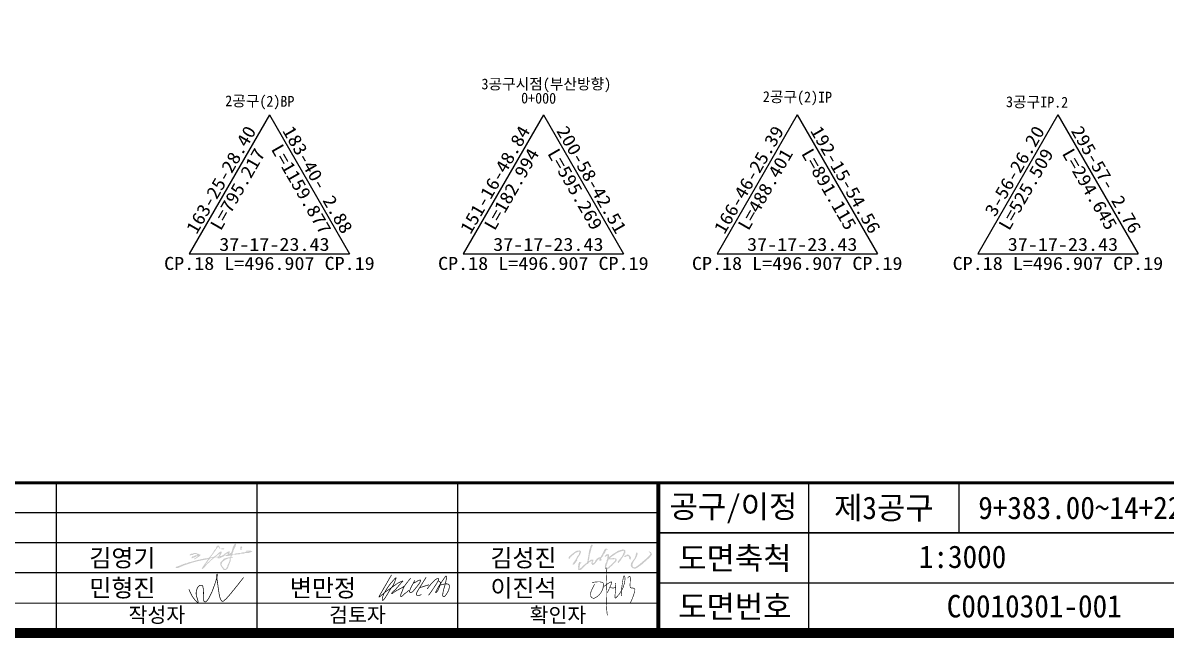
# Model space of a CAD drawing. Header units: feet. Extents: x 224529 to 228734, y 195072 to 198042.
# Drawn here: x 226851 to 227991, y 195167 to 195780 of the extents above; entities that cross this region are included whole.
import ezdxf
from ezdxf.enums import TextEntityAlignment as Align

# ---------------------------------------------------------------- set-up
doc = ezdxf.new("R2010")
doc.units = ezdxf.units.FT
doc.header["$LTSCALE"] = 10
doc.header["$MEASUREMENT"] = 0
for name, color, linetype in [('CA-TABL-LIN2', 1, 'CONTINUOUS'), ('CA-TABL-TEX2', 3, 'CONTINUOUS'), ('CX-BORD', 3, 'CONTINUOUS'), ('CX-BORD-LIN1', 4, 'CONTINUOUS'), ('CX-BORD-LIN2', 3, 'CONTINUOUS'), ('CX-BORD-TEX2', 7, 'CONTINUOUS'), ('CX-BORD-TEX3', 6, 'CONTINUOUS')]:
    doc.layers.add(name, color=color, linetype=linetype)
doc.styles.add('GHS', font='DotumChe.ttf')
doc.styles.add('RP2', font='DotumChe.ttf')
doc.styles.add('TB_TEXT', font='DotumChe.ttf')
doc.styles.add('TB_WBTXT', font='H2GTRE.TTF')
doc.styles.add('TB_WMTXT', font='DotumChe.ttf')

# ---------------------------------------------------------------- blocks, each defined once
blk = doc.blocks.new('CXBLKA1-KHCA')
at = {"layer": 'CX-BORD-TEX3'}
h = blk.add_hatch(color=256, dxfattribs=at)
h.paths.add_polyline_path([(482.7, 17.26), (482.68, 17.24), (482.66, 17.12), (482.62, 17.04), (482.65, 16.95), (482.61, 16.8), (482.65, 16.75), (482.64, 16.67), (482.76, 16.59), (482.85, 16.58), (482.9, 16.67), (482.85, 16.83), (482.93, 16.93), (482.97, 17.1), (483.04, 17.18), (482.92, 17.29)], flags=17)
h.paths.add_polyline_path([(478.82, 16.88), (478.8, 16.87), (478.77, 16.82), (478.84, 16.75), (479.07, 16.73), (479.4, 16.75), (479.45, 16.83), (479.38, 16.89)], flags=17)
h.paths.add_polyline_path([(480.27, 14.9), (480.2, 14.89), (479.54, 14.59), (479.04, 14.14), (478.85, 13.73), (479.11, 13.24), (479.43, 12.86), (479.56, 12.79), (479.71, 12.81), (480.07, 13.28), (480.07, 13.47), (480.4, 14.15), (480.57, 14.79), (480.53, 14.9)], flags=16)
h.paths.add_polyline_path([(480.12, 15.94), (480.1, 15.93), (480, 15.86), (479.88, 15.83), (479.77, 15.7), (479.64, 15.64), (479.45, 15.57), (479.44, 15.51), (479.54, 15.46), (479.74, 15.47), (479.8, 15.56), (479.93, 15.62), (480.02, 15.61), (480.04, 15.58), (480.08, 15.63), (480.11, 15.69), (480.09, 15.75), (480.09, 15.84), (480.18, 15.85), (480.17, 15.93)], flags=16)
h.paths.add_polyline_path([(478.56, 15.25), (478.53, 15.23), (478.45, 15.21), (478.43, 15.16), (478.49, 15.12), (478.59, 15.14), (478.59, 15.22)], flags=16)
h.paths.add_polyline_path([(478.55, 15.77), (478.54, 15.88), (477.8, 15.34), (477.67, 15.25), (478.13, 15.23), (478.24, 15.23), (478.4, 15.56)], flags=16)
h.paths.add_polyline_path([(476.92, 14.99), (476.71, 14.96), (476.23, 14.47), (476.06, 14.18), (475.88, 13.98), (475.64, 13.71), (475.86, 13.84), (476.18, 14.11), (476.61, 14.51), (476.9, 14.79), (477.1, 14.96)], flags=16)
h.paths.add_polyline_path([(469.74, 13.13), (469.77, 13.16), (469.84, 13.25), (470.07, 13.29), (470.19, 13.33), (470.24, 13.38), (470.47, 13.37), (470.53, 13.49), (470.79, 13.54), (470.9, 13.64), (471.1, 13.66), (471.26, 13.78), (471.43, 13.78), (471.51, 13.87), (471.98, 13.95), (472.32, 14.12), (472.87, 14.24), (473.35, 14.37), (473.97, 14.55), (474.69, 14.71), (475.44, 14.87), (476.15, 14.97), (476.32, 14.99), (476.65, 15.37), (476.93, 15.69), (477.23, 16.15), (477.41, 16.51), (477.75, 16.84), (477.92, 17.31), (478.08, 17.45), (478.41, 17.43), (478.48, 17.23), (478.54, 17.04), (478.62, 16.98), (478.68, 16.9), (478.58, 16.85), (478.4, 16.96), (478.32, 17.11), (478.25, 17.22), (478.15, 17.22), (478.15, 17.08), (478, 16.96), (477.92, 16.8), (477.78, 16.64), (477.69, 16.46), (477.56, 16.3), (477.45, 16.14), (477.34, 16.03), (477.25, 15.83), (477.13, 15.69), (476.72, 15.19), (476.59, 15.1), (477.05, 15.13), (477.31, 15.19), (477.68, 15.45), (478.03, 15.73), (478.33, 16.03), (478.58, 16.2), (478.7, 16.29), (478.89, 16.23), (478.91, 15.98), (478.76, 15.75), (478.62, 15.44), (478.52, 15.43), (478.57, 15.37), (478.84, 15.38), (479.33, 15.65), (479.53, 15.87), (479.82, 16.02), (479.99, 16.16), (480.22, 16.27), (480.44, 16.3), (480.56, 16.22), (480.48, 16.08), (480.44, 15.96), (480.45, 15.78), (480.59, 15.9), (480.8, 16.02), (480.92, 16.23), (480.99, 16.58), (481.13, 17.04), (481.22, 17.3), (481.32, 17.49), (481.42, 17.63), (481.51, 17.8), (481.76, 17.83), (481.81, 17.66), (481.74, 17.55), (481.68, 17.32), (481.64, 17.2), (481.53, 17.05), (481.44, 16.84), (481.36, 16.63), (481.27, 16.49), (481.26, 16.3), (481.2, 16.14), (481.13, 15.99), (481.06, 15.84), (481.04, 15.74), (481.41, 15.74), (481.51, 15.85), (481.76, 15.89), (482.04, 15.89), (482.31, 15.96), (482.77, 16.01), (482.95, 16.05), (483.23, 16.13), (483.52, 16.11), (483.68, 16.21), (483.91, 16.24), (484.27, 16.26), (484.32, 16.32), (483.8, 16.34), (483.87, 16.46), (484.13, 16.46), (484.72, 16.46), (484.88, 16.35), (485.07, 16.32), (484.97, 16.24), (484.86, 16.16), (484.58, 16.13), (484.43, 15.99), (483.7, 15.99), (483.34, 15.87), (482.72, 15.88), (482.48, 15.75), (481.99, 15.75), (481.7, 15.62), (481.24, 15.63), (481.05, 15.53), (480.92, 15.44), (480.87, 15.25), (480.85, 15.14), (481.18, 15.15), (481.23, 15.03), (480.91, 14.99), (480.74, 15.01), (480.69, 14.35), (480.48, 13.83), (480.31, 13.45), (480.24, 13.14), (480.07, 12.86), (479.73, 12.56), (479.32, 12.6), (478.94, 13.13), (478.63, 13.62), (478.68, 14.1), (479.35, 14.83), (480.01, 15.05), (480.66, 15.15), (480.74, 15.45), (480.63, 15.49), (480.42, 15.47), (480.29, 15.38), (479.45, 15.37), (478.95, 15.16), (478.7, 15), (478.46, 14.91), (478.14, 14.91), (478.09, 15.12), (477.71, 15.15), (477.34, 14.94), (476.68, 14.38), (476.38, 14.02), (476.04, 13.79), (475.64, 13.29), (475.29, 12.94), (475, 12.76), (474.94, 12.92), (475.33, 13.51), (475.94, 14.36), (476.23, 14.8), (475.77, 14.67), (475.39, 14.61), (475.07, 14.54), (474.04, 14.33), (472.84, 14), (471.64, 13.6), (470.86, 13.28), (470.17, 12.98), (469.83, 13.02)])
h.paths.add_polyline_path([(472.52, 15.56), (472.53, 15.6), (472.62, 15.67), (472.66, 15.8), (472.77, 15.8), (472.89, 15.84), (473.04, 15.86), (473.25, 15.86), (473.31, 15.98), (473.81, 15.98), (473.95, 15.93), (474, 15.86), (474.21, 15.88), (474.3, 15.78), (474.41, 15.78), (474.44, 15.7), (474.51, 15.65), (474.55, 15.7), (474.61, 15.74), (474.68, 15.72), (474.7, 15.66), (474.65, 15.58), (474.64, 15.45), (474.51, 15.36), (474.1, 15.07), (473.67, 14.81), (473.59, 14.73), (473.5, 14.75), (473.48, 14.87), (473.54, 14.92), (473.82, 15.08), (473.99, 15.2), (474.05, 15.31), (474.16, 15.3), (474.17, 15.41), (474.07, 15.44), (473.97, 15.37), (473.98, 15.3), (473.81, 15.29), (473.72, 15.2), (473.51, 15.15), (473.47, 15.09), (473.22, 15.05), (473.07, 14.94), (472.91, 14.95), (472.92, 15.12), (473.01, 15.26), (473.19, 15.31), (473.32, 15.31), (473.44, 15.39), (473.65, 15.51), (473.88, 15.55), (474.04, 15.54), (473.94, 15.65), (473.96, 15.74), (473.91, 15.77), (473.61, 15.8), (473.4, 15.79), (473.31, 15.7), (473.23, 15.61), (472.92, 15.61), (472.76, 15.51), (472.59, 15.51)], flags=17)
h = blk.add_hatch(color=256, dxfattribs=at)
h.paths.add_polyline_path([(556.14, 14.72), (556.08, 14.68), (555.96, 14.31), (555.84, 14.18), (555.88, 14.02), (555.81, 13.83), (555.72, 13.71), (555.68, 13.52), (555.62, 13.52), (555.65, 13.44), (555.74, 13.43), (555.57, 13.26), (555.69, 13.04), (555.93, 13.07), (556.44, 13.51), (557.03, 14.06), (557.39, 14.42), (557.46, 14.73), (557.25, 14.76), (557.2, 14.81), (557.13, 14.74), (557, 14.7)], flags=16)
h.paths.add_polyline_path([(561.58, 16.05), (561.56, 15.99), (561.59, 15.86), (561.63, 15.81), (561.58, 15.74), (561.46, 15.65), (561.51, 15.48), (561.36, 15.21), (561.31, 14.95), (560.89, 14.43), (560.58, 13.94), (560.51, 13.52), (560.62, 13.21), (560.91, 12.94), (561.43, 12.85), (561.94, 13.12), (562.82, 13.77), (564.36, 15.15), (564.77, 15.74), (564.65, 15.92), (564.54, 16.17), (564.36, 16.18), (564.28, 16.29), (564.06, 16.27), (564.09, 16.19), (564.23, 16.12), (564.41, 15.93), (564.41, 15.72), (564.25, 15.48), (563.61, 14.88), (562.16, 13.65), (561.47, 13.16), (561.21, 13.13), (560.94, 13.21), (560.83, 13.63), (561.07, 14.25), (561.42, 14.74), (561.76, 15.37), (561.89, 15.83), (561.84, 15.96), (561.84, 16.05)])
h.paths.add_polyline_path([(559.19, 15.25), (559.2, 15.33), (559.33, 15.35), (559.38, 15.39), (559.43, 15.5), (559.57, 15.53), (559.68, 15.55), (559.72, 15.62), (559.78, 15.67), (559.84, 15.66), (559.92, 15.69), (560.09, 15.66), (560.17, 15.57), (560.21, 15.51), (560.39, 15.42), (560.47, 15.27), (560.43, 15.22), (560.56, 15.1), (560.52, 14.88), (560.48, 14.72), (560.44, 14.64), (560.28, 14.75), (560.17, 14.8), (560.24, 14.95), (560.17, 15.11), (560.14, 15.24), (559.98, 15.39), (559.84, 15.39), (559.78, 15.32), (559.6, 15.32), (559.48, 15.19), (559.23, 15.21)])
h.paths.add_polyline_path([(555.55, 15.59), (555.48, 15.5), (555.32, 15.37), (555.35, 15.29), (555.57, 15.26), (555.63, 15.35), (555.78, 15.42), (555.83, 15.52), (555.89, 15.51), (555.85, 15.39), (555.93, 15.2), (555.86, 15.14), (555.84, 14.83), (555.67, 14.4), (555.73, 14.36), (555.67, 14.22), (555.55, 14.08), (555.59, 14.01), (555.49, 13.91), (555.41, 13.65), (555.34, 13.21), (555.4, 12.9), (555.53, 12.84), (555.62, 12.78), (555.67, 12.69), (555.91, 12.71), (556.01, 12.85), (556.17, 12.9), (556.35, 13.08), (556.41, 13.2), (556.81, 13.45), (556.83, 13.53), (557.41, 14.09), (557.61, 14.34), (557.73, 14.61), (557.62, 14.86), (557.16, 14.96), (556.52, 14.94), (556.46, 14.92), (556.38, 14.93), (556.37, 15.02), (556.47, 15.08), (556.69, 15.23), (557.34, 15.67), (557.8, 16.01), (558.47, 16.28), (558.93, 16.41), (559.07, 16.43), (559.14, 16.32), (559.18, 16.17), (559.08, 16.02), (558.92, 15.61), (558.75, 15.27), (558.45, 14.92), (558.11, 14.49), (557.92, 14.25), (557.95, 14.02), (558.08, 13.96), (558.26, 14.25), (558.47, 14.45), (558.76, 14.93), (559.11, 15.41), (559.3, 15.7), (559.26, 15.86), (559.43, 15.96), (559.43, 16.2), (559.44, 16.46), (559.24, 16.63), (558.9, 16.71), (558.68, 16.59), (558.45, 16.57), (558.22, 16.47), (557.9, 16.39), (557.66, 16.2), (556.95, 15.77), (556.55, 15.47), (556.2, 15.21), (556.16, 15.27), (556.22, 15.45), (556.13, 15.67), (556.02, 15.76), (555.72, 15.74)])
h.paths.add_polyline_path([(550.18, 14.16), (550.15, 14.14), (550.18, 14.06), (550.13, 13.96), (550.05, 13.67), (550.07, 13.48), (549.99, 13.32), (550.06, 13), (550.01, 12.75), (550.09, 12.56), (550.51, 12.58), (551.63, 13.66), (551.78, 13.77), (551.96, 13.78), (552.25, 14.19), (552.65, 14.34), (552.75, 14.43), (552.85, 14.35), (552.71, 14.24), (552.67, 13.88), (552.9, 13.58), (553.27, 13.74), (553.66, 14.22), (554, 14.66), (554.26, 14.84), (554.35, 14.87), (554.36, 14.81), (554.24, 14.7), (554.21, 14.51), (554.34, 14.46), (554.62, 14.48), (554.74, 14.69), (554.58, 14.75), (554.59, 14.91), (554.95, 15.33), (555.12, 15.73), (555.34, 15.94), (555.46, 16.27), (555.64, 16.56), (555.69, 16.68), (555.92, 16.66), (555.96, 16.73), (555.73, 16.85), (555.47, 16.86), (555.23, 16.59), (554.88, 15.83), (554.45, 15.12), (554.1, 15.08), (553.76, 14.84), (553.48, 14.52), (553.38, 14.25), (553.18, 14.01), (552.94, 13.92), (552.89, 14.05), (552.94, 14.24), (553.06, 14.41), (553.03, 14.64), (552.84, 14.68), (552.56, 14.66), (552.23, 14.38), (552.07, 14.41), (552.18, 14.55), (552.32, 15.58), (552.52, 16.22), (552.7, 17.04), (552.9, 17.39), (552.93, 17.58), (552.79, 17.68), (552.62, 17.6), (552.47, 17.32), (552.44, 17.08), (552.21, 16.4), (552.07, 15.46), (551.97, 14.93), (551.9, 14.45), (551.8, 14.09), (551.05, 13.49), (550.72, 13.16), (550.63, 12.97), (550.44, 12.97), (550.41, 12.85), (550.24, 12.87), (550.32, 13.16), (550.38, 13.7), (550.48, 13.92), (550.7, 14.01), (550.57, 14.15)])
h.paths.add_polyline_path([(548.52, 15.54), (548.26, 15.32), (548.12, 15.09), (548.12, 14.84), (548.38, 14.85), (548.5, 15.17), (549.52, 16.03), (550.1, 16.25), (550.39, 16.2), (550.21, 15.99), (550.17, 15.7), (549.91, 15.39), (549.6, 14.8), (549.07, 14.02), (548.93, 13.78), (548.93, 13.64), (549.24, 13.72), (549.66, 14.27), (549.89, 14.58), (549.77, 14.68), (549.88, 14.86), (550.42, 15.69), (550.61, 16.22), (550.4, 16.49), (549.78, 16.46), (549.2, 16.1)])
at = {"layer": 'CX-BORD-LIN1', "const_width": 2}
blk.add_lwpolyline([(796, 0), (0, 0), (0, 554), (796, 554)], close=True, dxfattribs=at)
at = {"layer": 'CX-BORD-LIN1'}
for points, const_width in [([(796, 30), (0, 30)], 0.6), ([(566, 0), (566, 30)], 0.8), ([(566, 0), (566, 30)], 0.6), ([(566, 6), (270, 6)], 0.2)]:
    blk.add_lwpolyline(points, dxfattribs=dict(at, const_width=const_width))
for points in [[(446, 0), (446, 30)], [(486, 0), (486, 30)], [(526, 0), (526, 30)]]:
    blk.add_lwpolyline(points, dxfattribs=at)
at = {"layer": 'CX-BORD-LIN2', "const_width": 0.3}
for points in [[(596, 0), (596, 30)], [(686, 20), (566, 20)], [(796, 10), (566, 10)]]:
    blk.add_lwpolyline(points, dxfattribs=at)
at = {"layer": 'CX-BORD-LIN2'}
for points in [[(626, 20), (626, 30)], [(566, 24), (270, 24)], [(566, 18), (270, 18)], [(566, 12), (270, 12)]]:
    blk.add_lwpolyline(points, dxfattribs=at)
at = {"layer": 'CX-BORD-TEX3'}
for points, const_width in [([(472.39, 8.74), (472.61, 8.23), (472.82, 7.8), (473.01, 7.44), (473.19, 7.15), (473.36, 6.91), (473.51, 6.72), (473.64, 6.57), (473.77, 6.44), (473.87, 6.33), (473.96, 6.25), (474.04, 6.18), (474.11, 6.14), (474.16, 6.11), (474.19, 6.11), (474.22, 6.13), (474.23, 6.16), (474.23, 6.22), (474.22, 6.29), (474.21, 6.38), (474.18, 6.48), (474.15, 6.59), (474.12, 6.7), (474.08, 6.81), (474.05, 6.93), (474.01, 7.03), (473.98, 7.14), (473.95, 7.24), (473.92, 7.33), (473.89, 7.43), (473.87, 7.52), (473.85, 7.61), (473.84, 7.7), (473.83, 7.79), (473.83, 7.88), (473.83, 7.97), (473.83, 8.06), (473.84, 8.15), (473.85, 8.24), (473.87, 8.34), (473.89, 8.43), (473.92, 8.53), (473.94, 8.63), (473.97, 8.72), (474.01, 8.82), (474.04, 8.91), (474.08, 9), (474.13, 9.08), (474.17, 9.15), (474.22, 9.22), (474.27, 9.28), (474.32, 9.34), (474.38, 9.38), (474.43, 9.42), (474.48, 9.46), (474.53, 9.48), (474.58, 9.51), (474.63, 9.52), (474.68, 9.54), (474.72, 9.55), (474.76, 9.55), (474.8, 9.55), (474.84, 9.55), (474.88, 9.55), (474.91, 9.54), (474.95, 9.53), (474.98, 9.52), (475.01, 9.51), (475.04, 9.49), (475.06, 9.47), (475.09, 9.44), (475.11, 9.41), (475.13, 9.36), (475.16, 9.31), (475.18, 9.25), (475.2, 9.18), (475.21, 9.09), (475.23, 8.99), (475.25, 8.87), (475.26, 8.74), (475.27, 8.59), (475.28, 8.41), (475.29, 8.23), (475.3, 8.03), (475.3, 7.83), (475.31, 7.63), (475.31, 7.43), (475.32, 7.25), (475.32, 7.09), (475.32, 6.96), (475.32, 6.84), (475.33, 6.74), (475.33, 6.66), (475.34, 6.59), (475.34, 6.53), (475.35, 6.48), (475.37, 6.44), (475.39, 6.4), (475.41, 6.36), (475.43, 6.32), (475.46, 6.29), (475.49, 6.27), (475.52, 6.25), (475.56, 6.24), (475.6, 6.23), (475.64, 6.23), (475.69, 6.23), (475.74, 6.25), (475.79, 6.28), (475.85, 6.33), (475.91, 6.39), (475.99, 6.47), (476.07, 6.57), (476.16, 6.69), (476.25, 6.83), (476.36, 7), (476.47, 7.18), (476.58, 7.4), (476.7, 7.63), (476.83, 7.89), (476.95, 8.17), (477.08, 8.47), (477.2, 8.79), (477.32, 9.12), (477.44, 9.45), (477.55, 9.77), (477.65, 10.08), (477.75, 10.37), (477.82, 10.62), (477.89, 10.84), (477.94, 11.03), (477.98, 11.18), (478.01, 11.31), (478.03, 11.41), (478.04, 11.49), (478.05, 11.56), (478.06, 11.61), (478.06, 11.66), (478.06, 11.7), (478.05, 11.72), (478.05, 11.75), (478.04, 11.76), (478.03, 11.77), (478.02, 11.77), (478, 11.77), (477.99, 11.76), (477.98, 11.75), (477.96, 11.73), (477.95, 11.69), (477.94, 11.65), (477.93, 11.59), (477.93, 11.51), (477.93, 11.42), (477.94, 11.3), (477.95, 11.17), (477.97, 11.01), (477.99, 10.84), (478.01, 10.64), (478.04, 10.44), (478.07, 10.21), (478.1, 9.97), (478.14, 9.71), (478.18, 9.44), (478.21, 9.17), (478.25, 8.89), (478.29, 8.62), (478.33, 8.36), (478.37, 8.11), (478.4, 7.88), (478.44, 7.68), (478.48, 7.49), (478.52, 7.33), (478.55, 7.19), (478.59, 7.06), (478.63, 6.94), (478.67, 6.84), (478.71, 6.75), (478.75, 6.67), (478.79, 6.6), (478.83, 6.54), (478.88, 6.48), (478.92, 6.44), (478.96, 6.4), (479, 6.37), (479.04, 6.35), (479.08, 6.33), (479.13, 6.33), (479.17, 6.34), (479.23, 6.36), (479.3, 6.41), (479.38, 6.47), (479.48, 6.55), (479.6, 6.66), (479.75, 6.8), (479.94, 6.99), (480.2, 7.28), (480.55, 7.68), (481.01, 8.24), (481.61, 8.97), (482.36, 9.91), (483.29, 11.1)], 0.143), ([(512.8, 11.61), (512.07, 10.36), (511.51, 9.39), (511.1, 8.67), (510.8, 8.16), (510.6, 7.82), (510.48, 7.6), (510.41, 7.48), (510.37, 7.4), (510.34, 7.34), (510.31, 7.3), (510.3, 7.26), (510.29, 7.24), (510.29, 7.22), (510.29, 7.21), (510.3, 7.2), (510.31, 7.21), (510.33, 7.21), (510.35, 7.22), (510.38, 7.24), (510.42, 7.26), (510.46, 7.29), (510.51, 7.32), (510.56, 7.36), (510.62, 7.41), (510.69, 7.47), (510.76, 7.53), (510.84, 7.6), (510.93, 7.67), (511.01, 7.74), (511.09, 7.82), (511.18, 7.89), (511.25, 7.96), (511.33, 8.02), (511.4, 8.08), (511.47, 8.14), (511.54, 8.19), (511.6, 8.24), (511.66, 8.29), (511.73, 8.34), (511.79, 8.38), (511.85, 8.43), (511.92, 8.47), (511.98, 8.51), (512.05, 8.55), (512.11, 8.59), (512.17, 8.63), (512.23, 8.67), (512.28, 8.7), (512.34, 8.74), (512.39, 8.78), (512.43, 8.81), (512.48, 8.85), (512.52, 8.88), (512.57, 8.92), (512.61, 8.95), (512.65, 8.98), (512.68, 9.02), (512.72, 9.05), (512.76, 9.08), (512.79, 9.12), (512.83, 9.15), (512.86, 9.19), (512.9, 9.23), (512.93, 9.27), (512.96, 9.31), (513, 9.36), (513.03, 9.41), (513.06, 9.46), (513.1, 9.52), (513.13, 9.58), (513.16, 9.64), (513.2, 9.71), (513.23, 9.78), (513.27, 9.86), (513.31, 9.94), (513.34, 10.02), (513.38, 10.09), (513.41, 10.17), (513.44, 10.25), (513.47, 10.32), (513.5, 10.38), (513.52, 10.45), (513.55, 10.5), (513.57, 10.56), (513.59, 10.62), (513.61, 10.67), (513.62, 10.72), (513.64, 10.78), (513.66, 10.83), (513.67, 10.88), (513.69, 10.93), (513.69, 10.98), (513.69, 11.01), (513.68, 11.03), (513.66, 11.03), (513.63, 11.02), (513.58, 10.98), (513.52, 10.93), (513.45, 10.85), (513.36, 10.77), (513.27, 10.66), (513.17, 10.55), (513.06, 10.42), (512.95, 10.29), (512.83, 10.15), (512.71, 10), (512.58, 9.84), (512.46, 9.69), (512.34, 9.53), (512.22, 9.37), (512.1, 9.21), (511.99, 9.05), (511.89, 8.89), (511.79, 8.74), (511.7, 8.6), (511.61, 8.45), (511.53, 8.31), (511.46, 8.18), (511.39, 8.05), (511.33, 7.93), (511.27, 7.81), (511.22, 7.7), (511.17, 7.6), (511.13, 7.5), (511.09, 7.4), (511.06, 7.32), (511.03, 7.24), (511.01, 7.16), (510.99, 7.09), (510.98, 7.02), (510.96, 6.96), (510.96, 6.9), (510.95, 6.85), (510.95, 6.8), (510.94, 6.76), (510.94, 6.72), (510.94, 6.68), (510.94, 6.65), (510.94, 6.62), (510.94, 6.59), (510.95, 6.57), (510.96, 6.55), (510.97, 6.54), (510.99, 6.53), (511.01, 6.53), (511.03, 6.53), (511.06, 6.54), (511.1, 6.55), (511.13, 6.57), (511.16, 6.59), (511.2, 6.62), (511.24, 6.65), (511.27, 6.68), (511.31, 6.72), (511.34, 6.77), (511.37, 6.82), (511.41, 6.87), (511.44, 6.92), (511.48, 6.98), (511.52, 7.04), (511.56, 7.1), (511.6, 7.17), (511.64, 7.23), (511.68, 7.3), (511.73, 7.37), (511.77, 7.44), (511.82, 7.51), (511.86, 7.58), (511.9, 7.65), (511.95, 7.71), (511.99, 7.78), (512.04, 7.86), (512.08, 7.93), (512.13, 8.01), (512.18, 8.09), (512.22, 8.18), (512.28, 8.28), (512.33, 8.38), (512.4, 8.49), (512.47, 8.61), (512.56, 8.75), (512.67, 8.9), (512.79, 9.06), (512.94, 9.24)], 0.143), ([(522.09, 10.43), (522.12, 10.41), (522.17, 10.39), (522.23, 10.36), (522.28, 10.32), (522.34, 10.28), (522.4, 10.24), (522.45, 10.19), (522.49, 10.15), (522.53, 10.1), (522.55, 10.05), (522.56, 9.99), (522.56, 9.94), (522.55, 9.87), (522.53, 9.8), (522.51, 9.72), (522.48, 9.63), (522.45, 9.53), (522.41, 9.42), (522.37, 9.3), (522.32, 9.18), (522.28, 9.06), (522.23, 8.94), (522.18, 8.83), (522.14, 8.73), (522.09, 8.63), (522.05, 8.55), (522.01, 8.47), (521.97, 8.41), (521.94, 8.35), (521.9, 8.3), (521.87, 8.25), (521.83, 8.21), (521.8, 8.18), (521.77, 8.14), (521.74, 8.12), (521.71, 8.1), (521.68, 8.08), (521.66, 8.07), (521.64, 8.06), (521.62, 8.06), (521.61, 8.06), (521.6, 8.07), (521.6, 8.08), (521.6, 8.11), (521.61, 8.14), (521.62, 8.18), (521.64, 8.23), (521.66, 8.29), (521.69, 8.36), (521.73, 8.45), (521.78, 8.55), (521.84, 8.67), (521.91, 8.79), (521.99, 8.94), (522.08, 9.1), (522.19, 9.27), (522.31, 9.46), (522.44, 9.67), (522.57, 9.88), (522.71, 10.09), (522.85, 10.29), (522.98, 10.49), (523.11, 10.67), (523.22, 10.83), (523.31, 10.97), (523.4, 11.08), (523.47, 11.17), (523.52, 11.25), (523.57, 11.3), (523.61, 11.34), (523.65, 11.36), (523.67, 11.38), (523.7, 11.38), (523.72, 11.37), (523.74, 11.36), (523.75, 11.34), (523.77, 11.31), (523.77, 11.27), (523.78, 11.22), (523.78, 11.17), (523.78, 11.11), (523.77, 11.04), (523.77, 10.97), (523.75, 10.89), (523.74, 10.8), (523.72, 10.71), (523.7, 10.61), (523.68, 10.5), (523.65, 10.39), (523.62, 10.27), (523.59, 10.14), (523.56, 10.01), (523.52, 9.87), (523.49, 9.73), (523.45, 9.59), (523.41, 9.44), (523.37, 9.3), (523.33, 9.15), (523.29, 9.01), (523.25, 8.87), (523.21, 8.73), (523.18, 8.6), (523.15, 8.48), (523.12, 8.37), (523.1, 8.27), (523.08, 8.18), (523.06, 8.09), (523.05, 8.02), (523.04, 7.96), (523.03, 7.89), (523.03, 7.84), (523.02, 7.79), (523.02, 7.74), (523.01, 7.69), (523.01, 7.64), (523.01, 7.6), (523.01, 7.55), (523.02, 7.51), (523.02, 7.47), (523.03, 7.43), (523.05, 7.39), (523.06, 7.35), (523.08, 7.32), (523.11, 7.29), (523.14, 7.27), (523.17, 7.25), (523.2, 7.24), (523.24, 7.25), (523.28, 7.26), (523.33, 7.29), (523.37, 7.32), (523.42, 7.36), (523.48, 7.42), (523.53, 7.48), (523.59, 7.55), (523.65, 7.63), (523.71, 7.72), (523.78, 7.81), (523.84, 7.91), (523.9, 8.01), (523.97, 8.12), (524.02, 8.23), (524.08, 8.34), (524.13, 8.46), (524.18, 8.57), (524.22, 8.69), (524.25, 8.8), (524.28, 8.91), (524.3, 9.01), (524.32, 9.11), (524.33, 9.21), (524.34, 9.29), (524.34, 9.37), (524.33, 9.44), (524.32, 9.51), (524.3, 9.56), (524.28, 9.61), (524.25, 9.66), (524.21, 9.7), (524.16, 9.73), (524.11, 9.76), (524.05, 9.79), (523.98, 9.8), (523.9, 9.82), (523.81, 9.83), (523.71, 9.83), (523.6, 9.82), (523.48, 9.81), (523.35, 9.79), (523.22, 9.76), (523.08, 9.74), (522.94, 9.7), (522.8, 9.67), (522.68, 9.63), (522.56, 9.59), (522.47, 9.56)], 0.143), ([(555.58, 13.03), (555.64, 12.49), (555.67, 11.97), (555.69, 11.48), (555.7, 11.01), (555.69, 10.56), (555.68, 10.13), (555.66, 9.72), (555.65, 9.32), (555.63, 8.94), (555.62, 8.57), (555.62, 8.21), (555.62, 7.85), (555.62, 7.5), (555.62, 7.14), (555.63, 6.78), (555.64, 6.41), (555.65, 6.03), (555.67, 5.64), (555.69, 5.26), (555.71, 4.88), (555.74, 4.51), (555.77, 4.16), (555.81, 3.83), (555.86, 3.53)], 0.115), ([(557.44, 10), (557.48, 9.72), (557.5, 9.47), (557.52, 9.24), (557.52, 9.05), (557.52, 8.87), (557.51, 8.72), (557.49, 8.58), (557.48, 8.44), (557.46, 8.32), (557.45, 8.2), (557.43, 8.08), (557.42, 7.98), (557.41, 7.87), (557.4, 7.77), (557.39, 7.68), (557.38, 7.58), (557.37, 7.5), (557.37, 7.41), (557.36, 7.33), (557.36, 7.26), (557.37, 7.19), (557.37, 7.14), (557.37, 7.08), (557.38, 7.04), (557.39, 7.01), (557.4, 6.99), (557.41, 6.98), (557.43, 6.97), (557.45, 6.97), (557.47, 6.99), (557.5, 7.01), (557.53, 7.03), (557.57, 7.07), (557.62, 7.11), (557.67, 7.15), (557.72, 7.21), (557.78, 7.27), (557.85, 7.34), (557.91, 7.41), (557.98, 7.5), (558.06, 7.59), (558.13, 7.68), (558.21, 7.78), (558.28, 7.89), (558.36, 8), (558.44, 8.12), (558.52, 8.23), (558.59, 8.35), (558.66, 8.47), (558.73, 8.59), (558.8, 8.72), (558.87, 8.85), (558.93, 8.98), (558.99, 9.12), (559.05, 9.27), (559.1, 9.43), (559.15, 9.6), (559.2, 9.77), (559.24, 9.94), (559.28, 10.12), (559.31, 10.29), (559.34, 10.46), (559.35, 10.61), (559.37, 10.76), (559.37, 10.88), (559.37, 10.99), (559.36, 11.09), (559.34, 11.17), (559.32, 11.24), (559.3, 11.29), (559.28, 11.34), (559.25, 11.37), (559.23, 11.39), (559.2, 11.4), (559.18, 11.39), (559.15, 11.37), (559.13, 11.33), (559.1, 11.26), (559.07, 11.18), (559.04, 11.06), (559.01, 10.92), (558.98, 10.75), (558.94, 10.55), (558.9, 10.34), (558.87, 10.11), (558.83, 9.86), (558.79, 9.6), (558.76, 9.33), (558.72, 9.05), (558.68, 8.78), (558.66, 8.5), (558.64, 8.24), (558.63, 7.99), (558.65, 7.77), (558.68, 7.58), (558.73, 7.42)], 0.115), ([(559.9, 10.97), (560, 11.11), (560.08, 11.22), (560.15, 11.29), (560.2, 11.33), (560.24, 11.35), (560.27, 11.35), (560.29, 11.34), (560.32, 11.32), (560.34, 11.29), (560.36, 11.26), (560.37, 11.22), (560.39, 11.18), (560.4, 11.13), (560.42, 11.07), (560.42, 11), (560.43, 10.92), (560.43, 10.83), (560.43, 10.73), (560.42, 10.62), (560.42, 10.51), (560.41, 10.39), (560.4, 10.27), (560.4, 10.16), (560.39, 10.05), (560.39, 9.94), (560.38, 9.84), (560.38, 9.75), (560.38, 9.67), (560.38, 9.59), (560.38, 9.51), (560.38, 9.45), (560.38, 9.39), (560.39, 9.34), (560.39, 9.29), (560.39, 9.25), (560.4, 9.22), (560.41, 9.19), (560.41, 9.17), (560.43, 9.14), (560.44, 9.12), (560.45, 9.1), (560.47, 9.08), (560.49, 9.07), (560.51, 9.05), (560.54, 9.04), (560.56, 9.03), (560.6, 9.02), (560.63, 9.01), (560.66, 9.01), (560.7, 9.01), (560.74, 9), (560.78, 9), (560.82, 9), (560.87, 9), (560.91, 8.99), (560.96, 8.99), (561, 8.98), (561.05, 8.97), (561.09, 8.95), (561.13, 8.93), (561.17, 8.91), (561.21, 8.89), (561.24, 8.87), (561.27, 8.84), (561.29, 8.81), (561.31, 8.78), (561.32, 8.74), (561.33, 8.69), (561.34, 8.64), (561.34, 8.59), (561.33, 8.52), (561.32, 8.44), (561.3, 8.35), (561.27, 8.25), (561.25, 8.15), (561.22, 8.03), (561.18, 7.92), (561.15, 7.8), (561.11, 7.68), (561.07, 7.56), (561.03, 7.45), (560.99, 7.33), (560.95, 7.22), (560.91, 7.12), (560.87, 7.01), (560.83, 6.91), (560.79, 6.82), (560.75, 6.72), (560.71, 6.63), (560.67, 6.55), (560.63, 6.46), (560.59, 6.38), (560.56, 6.29), (560.52, 6.2), (560.48, 6.11), (560.44, 6.02)], 0.115), ([(512.79, 9.06), (513.17, 9.35), (513.48, 9.57), (513.72, 9.74), (513.91, 9.87), (514.06, 9.96), (514.17, 10.03), (514.25, 10.07), (514.33, 10.11), (514.4, 10.14), (514.47, 10.18), (514.54, 10.21), (514.61, 10.24), (514.67, 10.27), (514.73, 10.29), (514.79, 10.31), (514.84, 10.34), (514.89, 10.35), (514.93, 10.37), (514.97, 10.38), (515, 10.38), (515.02, 10.38), (515.04, 10.38), (515.05, 10.36), (515.04, 10.35), (515.02, 10.32), (515, 10.29), (514.96, 10.25), (514.92, 10.2), (514.88, 10.16), (514.83, 10.11), (514.78, 10.06), (514.73, 10.01), (514.68, 9.96), (514.63, 9.9), (514.58, 9.85), (514.53, 9.8), (514.47, 9.74), (514.42, 9.68), (514.36, 9.61), (514.3, 9.54), (514.24, 9.47), (514.17, 9.38), (514.1, 9.3), (514.03, 9.21), (513.96, 9.13), (513.89, 9.04), (513.82, 8.96), (513.75, 8.89), (513.69, 8.81), (513.62, 8.75), (513.56, 8.69), (513.5, 8.63), (513.45, 8.58), (513.39, 8.53), (513.34, 8.48), (513.28, 8.43), (513.23, 8.38), (513.18, 8.34), (513.13, 8.29), (513.08, 8.25), (513.04, 8.2), (513, 8.16), (512.96, 8.12), (512.93, 8.08), (512.9, 8.05), (512.87, 8.01), (512.85, 7.98), (512.84, 7.96), (512.82, 7.93), (512.82, 7.91), (512.81, 7.89), (512.81, 7.88), (512.82, 7.87), (512.83, 7.86), (512.84, 7.86), (512.86, 7.86), (512.89, 7.87), (512.92, 7.88), (512.95, 7.9), (512.99, 7.92), (513.03, 7.95), (513.08, 7.99), (513.13, 8.02), (513.18, 8.07), (513.24, 8.11), (513.3, 8.16), (513.37, 8.2), (513.43, 8.25), (513.5, 8.29), (513.57, 8.34), (513.64, 8.38), (513.71, 8.42), (513.78, 8.47), (513.86, 8.51), (513.93, 8.55), (514, 8.59), (514.07, 8.62), (514.14, 8.66), (514.21, 8.7), (514.27, 8.73), (514.34, 8.77), (514.4, 8.8), (514.47, 8.84), (514.53, 8.87), (514.59, 8.91), (514.66, 8.94), (514.73, 8.98), (514.81, 9.03), (514.9, 9.08), (515, 9.15), (515.13, 9.23), (515.28, 9.33)], 0.143), ([(516.6, 10.96), (516.23, 10.49), (515.94, 10.12), (515.71, 9.83), (515.55, 9.61), (515.43, 9.44), (515.34, 9.32), (515.28, 9.22), (515.24, 9.14), (515.2, 9.07), (515.17, 9), (515.14, 8.93), (515.11, 8.87), (515.09, 8.8), (515.06, 8.74), (515.04, 8.68), (515.02, 8.62), (514.99, 8.56), (514.97, 8.49), (514.95, 8.43), (514.92, 8.37), (514.9, 8.31), (514.88, 8.26), (514.86, 8.2), (514.83, 8.15), (514.81, 8.1), (514.79, 8.05), (514.77, 8.01), (514.76, 7.97), (514.74, 7.93), (514.72, 7.89), (514.71, 7.85), (514.7, 7.82), (514.69, 7.79), (514.68, 7.76), (514.67, 7.73), (514.66, 7.7), (514.65, 7.67), (514.64, 7.64), (514.64, 7.61), (514.63, 7.58), (514.63, 7.55), (514.62, 7.53), (514.62, 7.5), (514.62, 7.47), (514.61, 7.45), (514.61, 7.42), (514.61, 7.4), (514.61, 7.38), (514.62, 7.36), (514.62, 7.35), (514.63, 7.33), (514.63, 7.32), (514.64, 7.31), (514.65, 7.3), (514.67, 7.3), (514.68, 7.3), (514.7, 7.3), (514.72, 7.3), (514.75, 7.31), (514.77, 7.32), (514.8, 7.33), (514.82, 7.35), (514.85, 7.36), (514.88, 7.38), (514.91, 7.4), (514.94, 7.42), (514.97, 7.45), (514.99, 7.47), (515.02, 7.5), (515.05, 7.53), (515.08, 7.56), (515.11, 7.59), (515.14, 7.62), (515.17, 7.65), (515.2, 7.68), (515.24, 7.71), (515.27, 7.74), (515.31, 7.77), (515.35, 7.81), (515.39, 7.84), (515.44, 7.87), (515.49, 7.91), (515.54, 7.94), (515.59, 7.98), (515.64, 8.02), (515.7, 8.06), (515.75, 8.1), (515.81, 8.15), (515.86, 8.19), (515.91, 8.24), (515.97, 8.3), (516.02, 8.35), (516.07, 8.4), (516.13, 8.46), (516.18, 8.51), (516.23, 8.57)], 0.143), ([(517.42, 10.54), (517.32, 10.32), (517.22, 10.13), (517.14, 9.96), (517.06, 9.82), (516.99, 9.69), (516.93, 9.57), (516.87, 9.47), (516.82, 9.38), (516.77, 9.29), (516.73, 9.2), (516.69, 9.12), (516.65, 9.04), (516.62, 8.97), (516.59, 8.91), (516.56, 8.84), (516.54, 8.79), (516.52, 8.73), (516.5, 8.69), (516.48, 8.64), (516.46, 8.6), (516.45, 8.56), (516.43, 8.52), (516.42, 8.49), (516.41, 8.45), (516.4, 8.42), (516.39, 8.38), (516.38, 8.34), (516.38, 8.3), (516.39, 8.25), (516.41, 8.2), (516.44, 8.15), (516.49, 8.09)], 0.143), ([(517.14, 9.92), (517.37, 10.05), (517.58, 10.17), (517.76, 10.27), (517.91, 10.35), (518.04, 10.42), (518.15, 10.47), (518.25, 10.51), (518.33, 10.54), (518.39, 10.57), (518.44, 10.59), (518.49, 10.6), (518.52, 10.61), (518.55, 10.6), (518.57, 10.6), (518.58, 10.58), (518.59, 10.57), (518.6, 10.54), (518.6, 10.51), (518.6, 10.48), (518.59, 10.44), (518.58, 10.4), (518.57, 10.36), (518.55, 10.31), (518.53, 10.26), (518.51, 10.21), (518.48, 10.15), (518.45, 10.1), (518.41, 10.04), (518.37, 9.98), (518.33, 9.92), (518.29, 9.86), (518.25, 9.8), (518.2, 9.73), (518.16, 9.67), (518.11, 9.6), (518.06, 9.54), (518.02, 9.47), (517.97, 9.41), (517.92, 9.35), (517.87, 9.28), (517.83, 9.22), (517.78, 9.16), (517.73, 9.11), (517.69, 9.05), (517.64, 9), (517.6, 8.95), (517.56, 8.9), (517.53, 8.85), (517.49, 8.81), (517.46, 8.77), (517.42, 8.73), (517.39, 8.7), (517.36, 8.66), (517.34, 8.63), (517.31, 8.6), (517.29, 8.57), (517.26, 8.54), (517.24, 8.5), (517.22, 8.47), (517.19, 8.44), (517.17, 8.42), (517.15, 8.39), (517.13, 8.36), (517.11, 8.34), (517.09, 8.32), (517.07, 8.3), (517.05, 8.29), (517.03, 8.27), (517.01, 8.26), (516.99, 8.25), (516.97, 8.24), (516.95, 8.22), (516.92, 8.21), (516.89, 8.2), (516.87, 8.19), (516.84, 8.17), (516.81, 8.16), (516.78, 8.15), (516.75, 8.14), (516.72, 8.13), (516.69, 8.12), (516.66, 8.11), (516.63, 8.1), (516.61, 8.1), (516.58, 8.09), (516.55, 8.09), (516.52, 8.09), (516.49, 8.09)], 0.143), ([(519.7, 11.13), (519.13, 10.23), (518.69, 9.53), (518.36, 9), (518.13, 8.62), (517.98, 8.36), (517.89, 8.19), (517.84, 8.08), (517.81, 8.01), (517.79, 7.95), (517.77, 7.89), (517.76, 7.84), (517.75, 7.79), (517.75, 7.75), (517.75, 7.71), (517.76, 7.68), (517.77, 7.65), (517.78, 7.62), (517.8, 7.6), (517.82, 7.58), (517.85, 7.56), (517.87, 7.55), (517.9, 7.54), (517.92, 7.53), (517.95, 7.52), (517.98, 7.52), (518.01, 7.51), (518.04, 7.51), (518.08, 7.52), (518.11, 7.52), (518.16, 7.53), (518.2, 7.53), (518.26, 7.54), (518.32, 7.55), (518.39, 7.56), (518.46, 7.58), (518.53, 7.6), (518.59, 7.62), (518.65, 7.64), (518.7, 7.66), (518.74, 7.69)], 0.143), ([(518.37, 9.05), (520.26, 9.64)], 0.143), ([(519.89, 8.8), (520.24, 9.25), (520.53, 9.62), (520.78, 9.91), (520.99, 10.14), (521.16, 10.31), (521.3, 10.44), (521.42, 10.54), (521.52, 10.62), (521.61, 10.69), (521.69, 10.75), (521.76, 10.79), (521.82, 10.83), (521.87, 10.87), (521.92, 10.89), (521.96, 10.91), (522, 10.92), (522.04, 10.93), (522.07, 10.93), (522.1, 10.93), (522.12, 10.92), (522.14, 10.9), (522.16, 10.88), (522.17, 10.86), (522.18, 10.82), (522.19, 10.78), (522.19, 10.73), (522.17, 10.66), (522.15, 10.58), (522.1, 10.46), (522.03, 10.32), (521.94, 10.15), (521.81, 9.93), (521.66, 9.68), (521.47, 9.39), (521.27, 9.08), (521.05, 8.75), (520.83, 8.43), (520.6, 8.12), (520.39, 7.82), (520.18, 7.55)], 0.143), ([(552.76, 10.09), (553.17, 10.15), (553.52, 10.2), (553.8, 10.22), (554.04, 10.23), (554.24, 10.23), (554.4, 10.22), (554.54, 10.2), (554.65, 10.17), (554.75, 10.14), (554.83, 10.11), (554.9, 10.08), (554.96, 10.04), (555.01, 10), (555.05, 9.95), (555.08, 9.9), (555.11, 9.84), (555.12, 9.78), (555.13, 9.7), (555.13, 9.62), (555.12, 9.54), (555.1, 9.44), (555.08, 9.34), (555.06, 9.24), (555.03, 9.12), (554.99, 8.99), (554.95, 8.86), (554.9, 8.73), (554.84, 8.59), (554.78, 8.45), (554.71, 8.31), (554.63, 8.17), (554.54, 8.04), (554.44, 7.9), (554.34, 7.78), (554.23, 7.66), (554.11, 7.55), (554, 7.44), (553.88, 7.35), (553.77, 7.26), (553.67, 7.19), (553.58, 7.13), (553.49, 7.08), (553.41, 7.04), (553.34, 7), (553.27, 6.98), (553.21, 6.96), (553.16, 6.96), (553.1, 6.95), (553.05, 6.96), (553.01, 6.96), (552.96, 6.97), (552.92, 6.99), (552.88, 7.01), (552.84, 7.03), (552.8, 7.06), (552.76, 7.09), (552.73, 7.12), (552.69, 7.16), (552.65, 7.2), (552.61, 7.25), (552.58, 7.29), (552.55, 7.35), (552.53, 7.4), (552.5, 7.46), (552.49, 7.53), (552.48, 7.6), (552.47, 7.67), (552.48, 7.75), (552.49, 7.84), (552.5, 7.94), (552.53, 8.05), (552.56, 8.17), (552.61, 8.3), (552.66, 8.44), (552.73, 8.6), (552.81, 8.78), (552.91, 8.98), (553.02, 9.21), (553.15, 9.47), (553.3, 9.76)], 0.115), ([(554.92, 9.15), (555.34, 9.45), (555.67, 9.68), (555.92, 9.86), (556.11, 9.98), (556.24, 10.07), (556.34, 10.12), (556.41, 10.15), (556.46, 10.17), (556.5, 10.19), (556.54, 10.21), (556.58, 10.22), (556.61, 10.22), (556.63, 10.23), (556.66, 10.23), (556.68, 10.22), (556.7, 10.22), (556.71, 10.21), (556.72, 10.19), (556.73, 10.17), (556.73, 10.14), (556.73, 10.1), (556.72, 10.06), (556.71, 10), (556.69, 9.94), (556.66, 9.86), (556.63, 9.77), (556.59, 9.68), (556.54, 9.57), (556.49, 9.46), (556.44, 9.34), (556.39, 9.22), (556.33, 9.09), (556.27, 8.96), (556.21, 8.83), (556.15, 8.7), (556.09, 8.56), (556.03, 8.42), (555.96, 8.28), (555.89, 8.14), (555.83, 8)], 0.115), ([(556.39, 9.22), (556.49, 9.13), (556.61, 9.06), (556.74, 9.02), (556.9, 8.99), (557.06, 9), (557.23, 9.03), (557.4, 9.09), (557.56, 9.2)], 0.115)]:
    blk.add_lwpolyline(points, dxfattribs=dict(at, const_width=const_width))
at = {"layer": 'CX-BORD-LIN1', "style": 'TB_TEXT'}
for tag, height, p in [('TR_RNUM4', 3, (285.11, 26.64)), ('TR_RDAT4', 3.5, (317.5, 27)), ('TR_DGN4', 3.5, (459.12, 27)), ('TR_CHK4', 3.5, (499.12, 27)), ('TR_APP4', 3.5, (539.12, 27)), ('TR_DGN3', 3.5, (459.12, 21)), ('TR_CHK3', 3.5, (499.12, 21)), ('TR_RNUM3', 3, (285.11, 20.64)), ('TR_RDAT3', 3.5, (317.5, 21)), ('TR_APP3', 3.5, (539.12, 21)), ('TR_RNUM2', 3, (285.11, 14.64)), ('TR_RDAT2', 3.5, (317.5, 15)), ('TR_DGN2', 3.5, (459.12, 15)), ('TR_CHK2', 3.5, (499.12, 15)), ('TR_APP2', 3.5, (539.12, 15)), ('TR_RNUM1', 3, (285.11, 8.64)), ('TR_RDAT1', 3.5, (317.5, 9)), ('TR_DGN1', 3.5, (459.12, 9)), ('TR_CHK1', 3.5, (499.12, 9)), ('TR_APP1', 3.5, (539.12, 9))]:
    blk.add_attdef(tag, text='', height=height, dxfattribs=at).set_placement(p, align=Align.MIDDLE_CENTER)
for tag, p in [('TR_RCON4', (342.3, 27)), ('TR_RCON3', (342.3, 21)), ('TR_RCON2', (342.3, 15)), ('TR_RCON1', (342.3, 9))]:
    blk.add_attdef(tag, text='', height=3.5, dxfattribs=at).set_placement(p, align=Align.MIDDLE_LEFT)
at = {"layer": 'CX-BORD-LIN2', "style": 'TB_TEXT'}
blk.add_attdef('TD_VERSION', text='', height=3, rotation=90, dxfattribs=at).set_placement((800.5, 48.01), align=Align.MIDDLE_CENTER)
at = {"layer": 'CX-BORD-TEX2', "style": 'TB_WMTXT'}
for tag, height, p in [('TB_CNAME', 5, (15.34, 531.83)), ('TB_CSCOP', 4, (16.63, 523.83))]:
    blk.add_attdef(tag, text='', height=height, dxfattribs=at).set_placement(p, align=Align.BOTTOM_LEFT)
at = {"layer": 'CX-BORD-TEX2', "style": 'TB_WBTXT'}
for tag, height, p in [('TB_MTITIL', 10, (398, 533.33)), ('TB_STITL', 7, (398, 518.33))]:
    blk.add_attdef(tag, text='', height=height, dxfattribs=at).set_placement(p, align=Align.MIDDLE_CENTER)
at = {"layer": 'CX-BORD-TEX3', "style": 'TB_TEXT'}
for s, height, p in [('공구/이정', 4.5, (581, 25)), ('도면축척', 4.5, (581.29, 15)), ('도면번호', 4.5, (581.29, 5.39)), ('작성자', 3, (466, 3.66)), ('검토자', 3, (506, 3.66)), ('확인자', 3, (546, 3.66))]:
    blk.add_text(s, height=height, dxfattribs=at).set_placement(p, align=Align.MIDDLE)
for tag, height, p in [('TD_DCOMP', 4.5, (217.5, 25)), ('TD_CSECT', 4.5, (611, 25)), ('TD_CDIST', 4.5, (656, 25)), ('TD_DNAME_TOP', 4.5, (755, 25)), ('TD_DNAME_MAIN', 4.5, (755, 19.01)), ('TD_CCOMP', 4.5, (217.5, 15)), ('TD_HSCAL', 4.5, (626.7, 15.24)), ('TD_VSCAL', 4.5, (655.78, 15.24)), ('TD_DNAME_BOT', 3, (755, 13.65)), ('TD_CNAME', 5, (65, 5.75)), ('TD_FIELD', 4.5, (182.5, 5.53)), ('TD_CSTEP', 4.5, (253.24, 5.53)), ('TD_DWGCODE', 4.5, (641, 5.39)), ('TD_DWGNO', 4.5, (755, 5.39))]:
    blk.add_attdef(tag, text='', height=height, dxfattribs=at).set_placement(p, align=Align.MIDDLE_CENTER)

msp = doc.modelspace()

# ---------------------------------------------------------------- linework, layer by layer
at = {"layer": 'CA-TABL-LIN2', "linetype": 'Continuous'}
for p, q in [((227096.6, 195688.6), (227016.6, 195550)), ((227096.6, 195688.6), (227176.6, 195550)), ((227369.8, 195688.6), (227289.8, 195550)), ((227369.8, 195688.6), (227449.8, 195550)), ((227623, 195688.6), (227543, 195550)), ((227623, 195688.6), (227703, 195550)), ((227883, 195688.6), (227803, 195550)), ((227883, 195688.6), (227963, 195550)), ((227016.6, 195550), (227176.6, 195550)), ((227289.8, 195550), (227449.8, 195550)), ((227543, 195550), (227703, 195550)), ((227803, 195550), (227963, 195550))]:
    msp.add_line(p, q, dxfattribs=at)

# ---------------------------------------------------------------- block references
at = {"layer": 'CX-BORD'}
ref = msp.add_blockref('CXBLKA1-KHCA', (224654.4, 195171.7), dxfattribs=dict(at, xscale=5, yscale=4.999999999996866))
ref.add_attrib('TD_CSECT', '제3공구', dxfattribs={"layer": 'CX-BORD-TEX3', "height": 22.5, "style": 'TB_TEXT', "oblique": 360}).set_placement((227709.4, 195296.7), align=Align.MIDDLE_CENTER)
ref.add_attrib('TD_CDIST', '9+383.00~14+223.00', dxfattribs={"layer": 'CX-BORD-TEX3', "height": 22.5, "style": 'TB_TEXT', "oblique": 360}).set_placement((227934.4, 195296.7), align=Align.MIDDLE_CENTER)
ref.add_attrib('TD_HSCAL', '1:3000', dxfattribs={"layer": 'CX-BORD-TEX3', "height": 22.5, "style": 'TB_TEXT', "oblique": 360}).set_placement((227787.9, 195247.9), align=Align.MIDDLE_CENTER)
ref.add_attrib('TR_DGN1', '민형진', dxfattribs={"layer": 'CX-BORD-LIN1', "height": 17.5, "style": 'TB_TEXT', "oblique": 360}).set_placement((226950, 195216.7), align=Align.MIDDLE_CENTER)
ref.add_attrib('TR_CHK1', '변만정', dxfattribs={"layer": 'CX-BORD-LIN1', "height": 17.5, "style": 'TB_TEXT', "oblique": 360}).set_placement((227150, 195216.7), align=Align.MIDDLE_CENTER)
ref.add_attrib('TR_APP1', '이진석', dxfattribs={"layer": 'CX-BORD-LIN1', "height": 17.5, "style": 'TB_TEXT', "oblique": 360}).set_placement((227350, 195216.7), align=Align.MIDDLE_CENTER)
ref.add_attrib('TR_DGN2', '김영기', dxfattribs={"layer": 'CX-BORD-LIN1', "height": 17.5, "style": 'TB_TEXT', "oblique": 360}).set_placement((226950, 195246.7), align=Align.MIDDLE_CENTER)
ref.add_attrib('TR_APP2', '김성진', dxfattribs={"layer": 'CX-BORD-LIN1', "height": 17.5, "style": 'TB_TEXT', "oblique": 360}).set_placement((227350, 195246.7), align=Align.MIDDLE_CENTER)
ref.add_attrib('TD_DWGCODE', 'C0010301-001', dxfattribs={"layer": 'CX-BORD-TEX3', "height": 22.5, "style": 'TB_TEXT', "oblique": 360}).set_placement((227859.4, 195198.6), align=Align.MIDDLE_CENTER)

# ---------------------------------------------------------------- texts
at = {"layer": 'CA-TABL-TEX2', "style": 'GHS'}
msp.add_text('3공구시점(부산방향)', height=10.8, dxfattribs=at).set_placement((227308.1, 195714.1))
for s, p in [('2공구(2)IP', (227588.7, 195701.5)), ('2공구(2)BP', (227052.5, 195697.3)), ('0+000', (227347.6, 195700.1)), ('3공구IP.2', (227831.2, 195696.4))]:
    msp.add_text(s, height=10.8, rotation=359.4648, dxfattribs=at).set_placement(p)
at = {"layer": 'CA-TABL-TEX2', "style": 'RP2', "width": 1.128305}
for s, rotation, p, p2 in [('163-25-28.40', 60, (227024, 195568.8), (227084, 195672.8)), ('183-40- 2.88', 300, (227109.2, 195672.8), (227169.2, 195568.8)), ('151-16-48.84', 60, (227297.2, 195568.8), (227357.2, 195672.8)), ('200-58-42.51', 300, (227382.4, 195672.8), (227442.4, 195568.8)), ('166-46-25.39', 60, (227550.4, 195568.8), (227610.4, 195672.8)), ('192-15-54.56', 300, (227635.6, 195672.8), (227695.6, 195568.8)), ('  3-56-26.20', 60, (227810.4, 195568.8), (227870.4, 195672.8)), ('295-57- 2.76', 300, (227895.6, 195672.8), (227955.6, 195568.8)), ('L=1159.877', 300, (227097.8, 195654.6), (227147.8, 195568)), ('L=795.217', 60, (227048, 195572.3), (227093, 195650.3)), ('L=182.994', 60, (227321.2, 195572.3), (227366.2, 195650.3)), ('L=595.269', 300, (227373.4, 195650.3), (227418.4, 195572.3)), ('L=488.401', 60, (227574.3, 195572.3), (227619.3, 195650.3)), ('L=891.115', 300, (227626.6, 195650.3), (227671.6, 195572.3)), ('L=525.509', 60, (227834.3, 195572.3), (227879.3, 195650.3)), ('L=294.645', 300, (227886.6, 195650.3), (227931.6, 195572.3))]:
    msp.add_text(s, height=13, rotation=rotation, dxfattribs=at).set_placement(p, p2, align=Align.FIT)
for s, p, p2 in [(' 37-17-23.43', (227036.6, 195553), (227156.6, 195553)), (' 37-17-23.43', (227309.8, 195553), (227429.8, 195553)), (' 37-17-23.43', (227563, 195553), (227683, 195553)), (' 37-17-23.43', (227823, 195553), (227943, 195553)), ('CP.18', (226991.6, 195534), (227041.6, 195534)), ('L=496.907', (227051.6, 195534), (227141.6, 195534)), ('CP.19', (227151.6, 195534), (227201.6, 195534)), ('CP.18', (227264.8, 195534), (227314.8, 195534)), ('L=496.907', (227324.8, 195534), (227414.8, 195534)), ('CP.19', (227424.8, 195534), (227474.8, 195534)), ('CP.18', (227518, 195534), (227568, 195534)), ('L=496.907', (227578, 195534), (227668, 195534)), ('CP.19', (227678, 195534), (227728, 195534)), ('CP.18', (227778, 195534), (227828, 195534)), ('L=496.907', (227838, 195534), (227928, 195534)), ('CP.19', (227938, 195534), (227988, 195534))]:
    msp.add_text(s, height=13, dxfattribs=at).set_placement(p, p2, align=Align.FIT)

doc.saveas('drawing.dxf')
